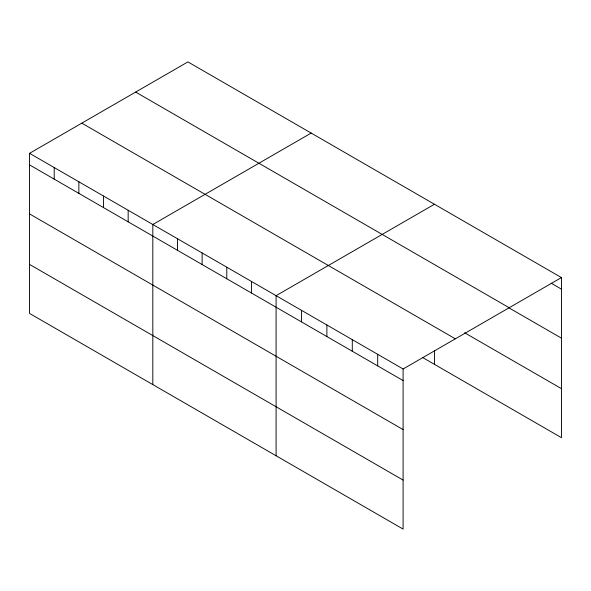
<?xml version="1.0" encoding="UTF-8"?>
<svg xmlns="http://www.w3.org/2000/svg" width="591" height="591" viewBox="0 0 591 591"><rect width="100%" height="100%" fill="white"/><g stroke="black" fill="none" stroke-linecap="round" stroke-linejoin="round"><path stroke-width="0.89" d="M29.55 153.328L403.099 368.991L403.099 529.093L29.55 313.429L29.55 153.328L187.901 61.907L561.45 277.571L561.45 437.672L422.513 357.459M311.176 133.071L152.818 224.499L152.818 384.601M434.444 204.242L276.093 295.67L276.093 455.772M403.099 368.991L561.45 277.571M551.13 283.185L561.45 289.139M135.649 92.078L509.191 307.741M508.267 307.453L561.45 338.155M464.607 332.748L561.45 388.656M81.809 123.157L455.351 338.828M29.55 164.896L403.099 380.567M29.55 213.912L403.099 429.583M29.55 264.413L403.099 480.077M434.444 350.729L434.444 364.344M377.693 354.327L377.693 365.903M352.295 339.662L352.295 351.231M326.889 324.998L326.889 336.567M301.491 310.334L301.491 321.903M251.434 281.434L251.434 293.003M226.781 267.198L226.781 278.767M202.129 252.97L202.129 264.539M177.477 238.734L177.477 250.303M128.166 210.263L128.166 221.832M103.514 196.027L103.514 207.604M78.862 181.799L78.862 193.368M54.202 167.563L54.202 179.132"/></g></svg>
